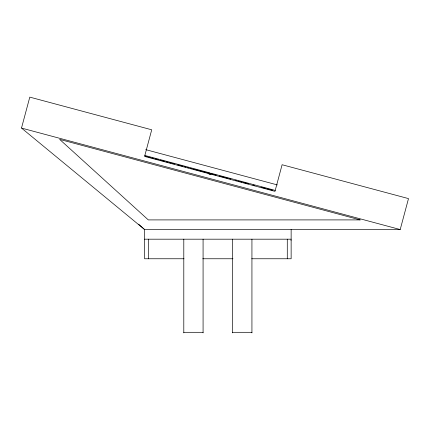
<?xml version="1.0" encoding="UTF-8"?>
<svg xmlns="http://www.w3.org/2000/svg" width="430" height="430" viewBox="0 0 430 430"><rect width="100%" height="100%" fill="white"/><g stroke="black" fill="none" stroke-linecap="round" stroke-linejoin="round"><path stroke-width="0.64" d="M144.846 155.461L209.292 172.731L209.448 173.645A0.752 0.742 9.4 0 0 209.62 173.768A0.769 0.752 15.1 0 0 209.985 173.87A0.752 0.747 -48.2 0 0 210.189 173.838L210.77 173.161L275.227 190.399M21.5 128.07L29.794 97.126L151.72 129.795L144.582 156.423L209.028 173.693A0.774 0.747 15 0 0 209.582 174.612A0.774 0.747 15 0 0 210.523 174.091L274.969 191.361L282.101 164.733L408.5 198.601L400.206 229.545L144.588 229.545L21.5 128.07L400.206 229.545M209.028 173.693L209.286 172.747M210.523 174.091L210.781 173.129M144.588 239.188L291.137 239.188M290.868 240.155L291.137 240.155M183.992 258.763L144.588 258.763L144.588 229.545L138.643 224.148M202.772 258.763L232.952 258.763M251.733 258.763L291.137 258.763L291.137 229.545M183.798 332.309L203.078 332.309M232.646 332.309L251.932 332.309M145.716 149.645L277.377 184.927M145.415 156.176L147.307 156.687M148.576 157.025L150.468 157.53M151.736 157.869L153.634 158.38M154.897 158.718L158.686 159.734M159.955 160.073L165.012 161.427M166.276 161.766L168.173 162.277M169.436 162.615L171.333 163.12M172.597 163.459L174.494 163.97M177.654 164.819L182.712 166.174M183.975 166.512L185.873 167.017M187.136 167.356L189.033 167.867M190.297 168.205L192.194 168.71M193.457 169.049L216.215 175.15M219.375 175.994L224.433 177.353M225.696 177.692L227.594 178.197M228.857 178.536L230.754 179.047M235.178 180.229L237.075 180.74M238.338 181.078L242.133 182.094M243.396 182.433L248.454 183.787M252.878 184.975L254.775 185.48M261.096 187.174L266.154 188.528M267.417 188.867L272.475 190.227M287.283 239.188L287.283 258.763M251.932 239.188L251.932 332.874M232.646 239.188L232.646 332.874M203.078 239.188L203.078 332.874M183.798 239.188L183.798 332.874M148.447 239.188L148.447 258.763M360.141 219.907L148.312 219.907L59.657 139.39L360.141 219.907"/></g></svg>
